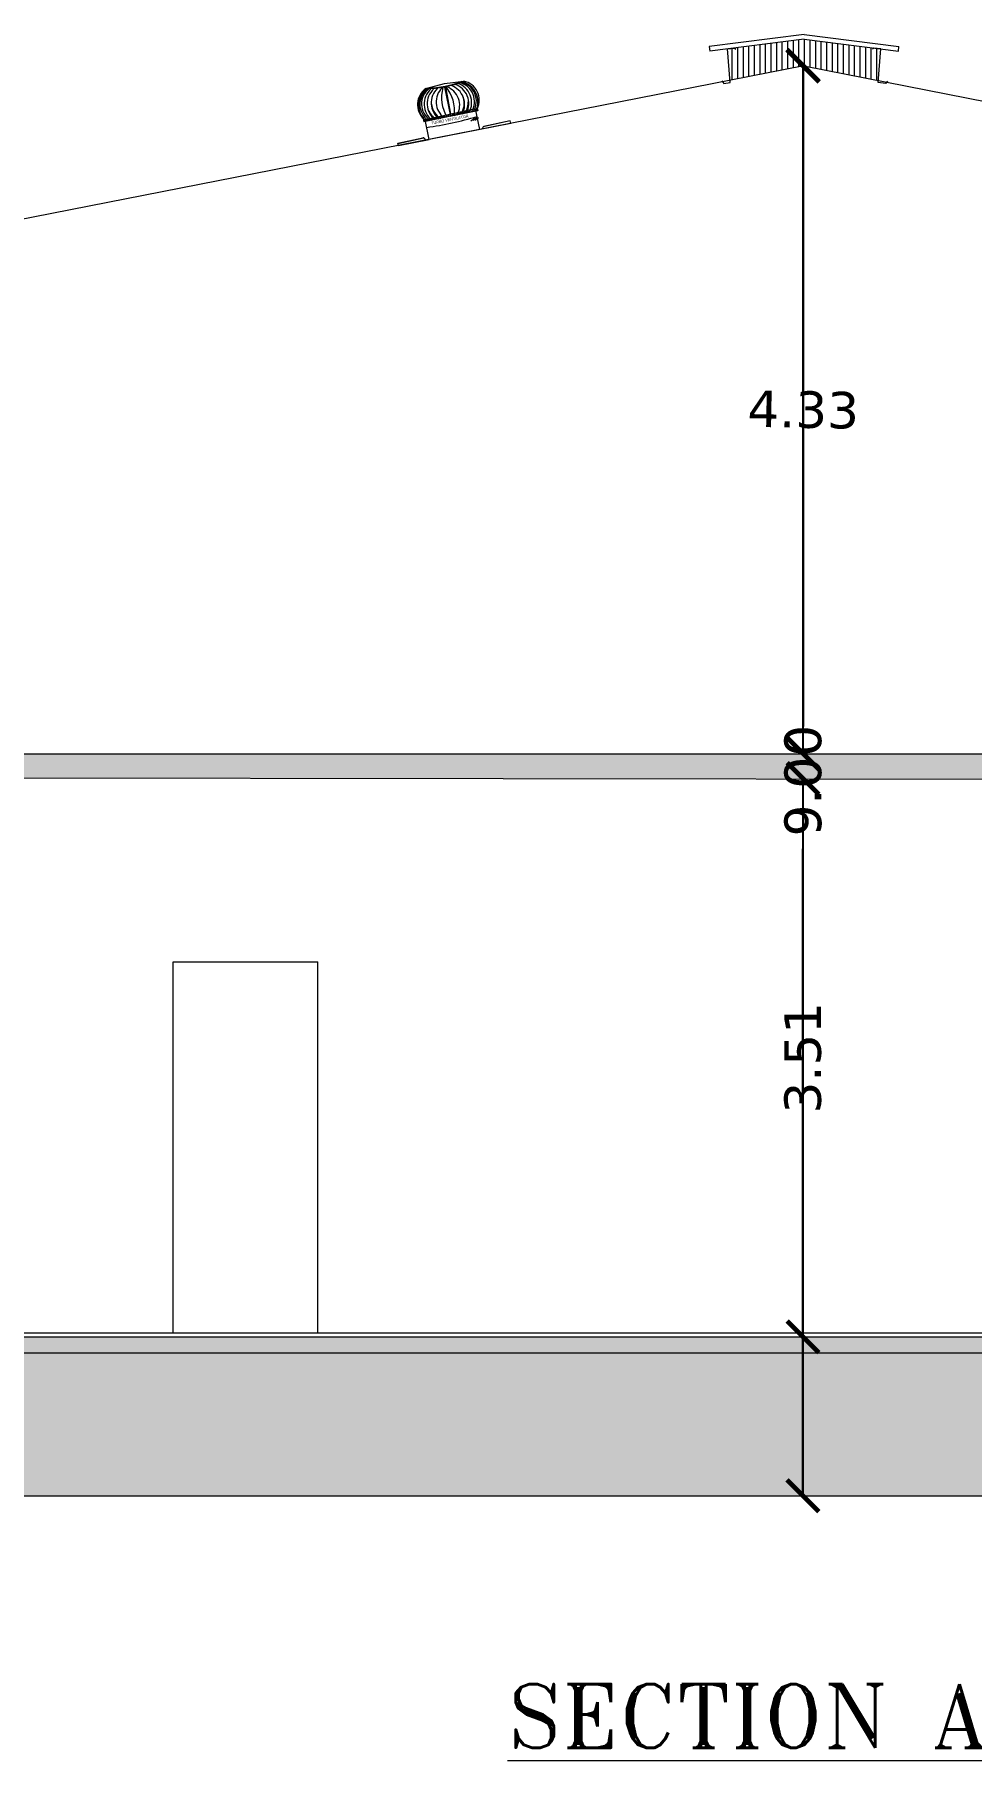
# Model space of a CAD drawing. Header units: metres. Extents: x 1610 to 5629, y 732 to 3974.
# Drawn here: x 1644.63 to 1650.53, y 901.11 to 911.97 of the extents above; entities that cross this region are included whole.
import ezdxf
from ezdxf.enums import TextEntityAlignment as Align

# ---------------------------------------------------------------- set-up
doc = ezdxf.new("R2010")
doc.units = ezdxf.units.M
doc.header["$MEASUREMENT"] = 0
doc.header["$PDMODE"] = 2
doc.header["$PDSIZE"] = 50
doc.layers.get('0').update_dxf_attribs({"lineweight": 0})
doc.layers.get('Defpoints').update_dxf_attribs({"lineweight": 0})
for name, color, linetype in [('BLK_1_HT_OF_BLDG', 5, 'Continuous'), ('BLK_2_FLR_0_REGULAR_ROOM', 117, 'Continuous'), ('BLK_2_HT_OF_BLDG', 5, 'Continuous')]:
    doc.layers.add(name, color=color, linetype=linetype)
doc.styles.add('ROMAND', font='swissc.ttf')
doc.styles.get("Standard").update_dxf_attribs({"font": 'verdana.ttf', "height": 0.23})
doc.styles.add('STYLE2', font='romant.shx', dxfattribs={"width": 0.8, "height": 4})
doc.dimstyles.new('123', dxfattribs={"dimtxt": 0.3, "dimasz": 0.2, "dimexe": 0.18, "dimexo": 0.0625, "dimgap": 0.09, "dimtad": 0, "dimzin": 0, "dimdsep": 46, "dimtxsty": 'Standard', "dimblk": 'ARCHTICK', "dimcen": 0.09, "dimse1": 1, "dimse2": 1, "dimadec": 3, "dimazin": 0, "dimtfac": 1, "dimtofl": 0, "dimtmove": 0, "dimatfit": 3, "dimfxl": 0, "dimtolj": 1, "dimtzin": 0, "dimarcsym": 0})
doc.dimstyles.new('STANDARD$0', dxfattribs={"dimtxt": 0.23, "dimasz": 0.1, "dimexe": 2, "dimexo": 2, "dimgap": 0, "dimtad": 0, "dimzin": 0, "dimdsep": 46, "dimtxsty": 'Standard', "dimblk": 'OBLIQUE', "dimcen": -0.0625, "dimse1": 1, "dimse2": 1, "dimclrd": 7, "dimclre": 9, "dimclrt": 7, "dimadec": 0, "dimazin": 0, "dimtfac": 1, "dimtix": 1, "dimtofl": 0, "dimtmove": 2, "dimatfit": 3, "dimldrblk": 'OBLIQUE', "dimfxl": 0, "dimtolj": 1, "dimtzin": 0, "dimarcsym": 0})

# ---------------------------------------------------------------- blocks, each defined once
blk = doc.blocks.new('_Oblique')
at = {"color": 0, "linetype": 'ByBlock', "lineweight": -2}
blk.add_line((-0.5, -0.5), (0.5, 0.5), dxfattribs=at)
blk = doc.blocks.new('*D132')
at = {"color": 7, "lineweight": -2}
for p, q in [((1637.985, 911.773), (1637.985, 908.113)), ((1637.985, 903.774), (1637.985, 907.434))]:
    blk.add_line(p, q, dxfattribs=at)
at = {"layer": 'Defpoints', "color": 0}
for p in [(1649.469, 911.773), (1637.985, 903.774), (1637.985, 903.774)]:
    blk.add_point(p, dxfattribs=at)
at = {"color": 7, "lineweight": -2, "xscale": 0.1, "yscale": 0.1, "zscale": 0.1}
for p, rotation in [((1637.985, 911.773), 90), ((1637.985, 903.774), 270)]:
    blk.add_blockref('_Oblique', p, dxfattribs=dict(at, rotation=rotation))
at = {"color": 7, "insert": (1637.985, 907.773), "char_height": 0.23, "attachment_point": 5, "rotation": 90}
blk.add_mtext('\\A1;8.00', dxfattribs=at)
blk = doc.blocks.new('*D133')
at = {"color": 7, "lineweight": -2}
for p, q in [((1638.323, 911.773), (1638.323, 907.613)), ((1638.323, 902.774), (1638.323, 906.933))]:
    blk.add_line(p, q, dxfattribs=at)
at = {"layer": 'Defpoints', "color": 0}
for p in [(1649.469, 911.773), (1638.323, 902.774), (1649.469, 902.774)]:
    blk.add_point(p, dxfattribs=at)
at = {"color": 7, "lineweight": -2, "xscale": 0.1, "yscale": 0.1, "zscale": 0.1}
for p, rotation in [((1638.323, 911.773), 90), ((1638.323, 902.774), 270)]:
    blk.add_blockref('_Oblique', p, dxfattribs=dict(at, rotation=rotation))
at = {"color": 7, "insert": (1638.323, 907.273), "char_height": 0.23, "attachment_point": 5, "rotation": 90}
blk.add_mtext('\\A1;9.00', dxfattribs=at)
blk = doc.blocks.new('*D130')
at = {"layer": 'BLK_1_HT_OF_BLDG', "color": 7, "lineweight": -2}
for p, q in [((1649.469, 911.777), (1649.469, 907.615)), ((1649.469, 902.774), (1649.469, 906.935))]:
    blk.add_line(p, q, dxfattribs=at)
at = {"layer": 'Defpoints', "color": 0}
for p in [(1649.627, 911.777), (1649.469, 902.774), (1649.474, 902.774)]:
    blk.add_point(p, dxfattribs=at)
at = {"layer": 'BLK_1_HT_OF_BLDG', "color": 7, "lineweight": -2, "xscale": 0.1, "yscale": 0.1, "zscale": 0.1}
for p, rotation in [((1649.469, 911.777), 90), ((1649.469, 902.774), 270)]:
    blk.add_blockref('_Oblique', p, dxfattribs=dict(at, rotation=rotation))
at = {"layer": 'BLK_1_HT_OF_BLDG', "color": 7, "insert": (1649.469, 907.275), "char_height": 0.23, "attachment_point": 5, "rotation": 90}
blk.add_mtext('\\A1;9.00', dxfattribs=at)
blk = doc.blocks.new('_ArchTick')
at = {"color": 0, "linetype": 'ByBlock', "const_width": 0.15}
blk.add_lwpolyline([(-0.5, -0.5), (0.5, 0.5)], dxfattribs=at)
blk = doc.blocks.new('*D135')
at = {"layer": 'BLK_2_FLR_0_REGULAR_ROOM', "color": 0, "lineweight": -2, "ltscale": 400}
for p, q in [((1649.467, 907.288), (1649.467, 905.95)), ((1649.467, 903.774), (1649.467, 905.112))]:
    blk.add_line(p, q, dxfattribs=at)
at = {"layer": 'Defpoints', "color": 0, "ltscale": 400}
for p in [(1648.006, 907.288), (1648.006, 903.774), (1649.467, 903.774)]:
    blk.add_point(p, dxfattribs=at)
at = {"layer": 'BLK_2_FLR_0_REGULAR_ROOM', "color": 0, "lineweight": -2, "ltscale": 400, "xscale": 0.2, "yscale": 0.2, "zscale": 0.2}
for p, rotation in [((1649.467, 907.288), 90), ((1649.467, 903.774), 270)]:
    blk.add_blockref('_ArchTick', p, dxfattribs=dict(at, rotation=rotation))
at = {"layer": 'BLK_2_FLR_0_REGULAR_ROOM', "color": 0, "ltscale": 400, "insert": (1649.467, 905.531), "char_height": 0.23, "attachment_point": 5, "rotation": 90}
blk.add_mtext('\\A1;3.51', dxfattribs=at)
blk = doc.blocks.new('*D136')
at = {"layer": 'BLK_2_FLR_0_REGULAR_ROOM', "color": 0, "lineweight": -2, "ltscale": 400}
for p, q in [((1649.469, 911.773), (1649.469, 909.819)), ((1649.469, 907.444), (1649.469, 909.399))]:
    blk.add_line(p, q, dxfattribs=at)
at = {"layer": 'Defpoints', "color": 0, "ltscale": 400}
for p in [(1649.469, 911.773), (1647.237, 907.444), (1649.469, 907.444)]:
    blk.add_point(p, dxfattribs=at)
at = {"layer": 'BLK_2_FLR_0_REGULAR_ROOM', "color": 0, "lineweight": -2, "ltscale": 400, "xscale": 0.2, "yscale": 0.2, "zscale": 0.2}
for p, rotation in [((1649.469, 911.773), 90), ((1649.469, 907.444), 270)]:
    blk.add_blockref('_ArchTick', p, dxfattribs=dict(at, rotation=rotation))
at = {"layer": 'BLK_2_FLR_0_REGULAR_ROOM', "color": 0, "ltscale": 400, "insert": (1649.469, 909.609), "char_height": 0.23, "attachment_point": 5, "rotation": 359}
blk.add_mtext('\\A1;4.33', dxfattribs=at)
blk = doc.blocks.new('*D137')
at = {"layer": 'BLK_2_HT_OF_BLDG', "color": 0, "lineweight": -2}
for p, q in [((1649.467, 911.777), (1649.467, 907.705)), ((1649.467, 902.774), (1649.467, 906.845))]:
    blk.add_line(p, q, dxfattribs=at)
at = {"layer": 'Defpoints', "color": 0}
for p in [(1649.625, 911.777), (1649.467, 902.774), (1649.472, 902.774)]:
    blk.add_point(p, dxfattribs=at)
at = {"layer": 'BLK_2_HT_OF_BLDG', "color": 0, "lineweight": -2, "xscale": 0.2, "yscale": 0.2, "zscale": 0.2}
for p, rotation in [((1649.467, 911.777), 90), ((1649.467, 902.774), 270)]:
    blk.add_blockref('_ArchTick', p, dxfattribs=dict(at, rotation=rotation))
at = {"layer": 'BLK_2_HT_OF_BLDG', "color": 0, "insert": (1649.467, 907.275), "char_height": 0.23, "attachment_point": 5, "rotation": 90}
blk.add_mtext('\\A1;9.00', dxfattribs=at)

msp = doc.modelspace()

# ---------------------------------------------------------------- hatches: boundary and pattern name
h = msp.add_hatch()
h.set_pattern_fill('AR-CONC', scale=0.05, style=0)
h.set_pattern_definition([(50, (1639.4719, 907.2144), (0.35863, -0.031376), [0.0375, -0.4125]), (355, (1639.4719, 907.2144), (-0.069376, 0.376096), [0.03, -0.33]), (100.4514, (1639.50178, 907.21177), (0.2892547, 0.34472), [0.03187, -0.350571]), (46.1842, (1639.4719, 907.3144), (0.533621, -0.0827595), [0.05625, -0.61875]), (96.6356, (1639.51636, 907.3075), (0.467331, 0.487059), [0.047805, -0.525857]), (351.1842, (1639.4719, 907.3144), (0.467331, 0.48706), [0.045, -0.495]), (21, (1639.5219, 907.2894), (0.2984535, -0.2013094), [0.0375, -0.4125]), (326, (1639.5219, 907.2894), (0.121658, 0.362575), [0.03, -0.33]), (71.4514, (1639.54676, 907.2726), (0.4201113, 0.161265), [0.03187, -0.350571]), (37.5, (1639.47189, 907.21439), (0.0060799, 0.1664469), [0, -0.326, 0, -0.335, 0, -0.33125]), (7.5, (1639.47189, 907.21439), (0.1315348, 0.1972059), [0, -0.191, 0, -0.3185, 0, -0.12625]), (327.5, (1639.36039, 907.21439), (0.2669112, -0.0112774), [0, -0.125, 0, -0.39, 0, -0.5175]), (317.5, (1639.3104, 907.21439), (0.291593, 0.0500525), [0, -0.1625, 0, -0.259, 0, -0.3675])])
h.paths.add_polyline_path([(1659.472, 907.444), (1639.472, 907.444), (1639.472, 907.214), (1639.702, 907.214), (1639.702, 907.299), (1659.247, 907.274), (1659.247, 907.214), (1659.472, 907.214)])
h = msp.add_hatch()
h.set_pattern_fill('AR-CONC', scale=0.05, style=0)
h.set_pattern_definition([(50, (1639.4719, 903.54366), (0.35863, -0.031376), [0.0375, -0.4125]), (355, (1639.4719, 903.54366), (-0.069376, 0.376096), [0.03, -0.33]), (100.4514, (1639.50178, 903.54105), (0.2892547, 0.34472), [0.03187, -0.350571]), (46.1842, (1639.4719, 903.64366), (0.533621, -0.0827595), [0.05625, -0.61875]), (96.6356, (1639.51636, 903.63677), (0.467331, 0.487059), [0.047805, -0.525857]), (351.1842, (1639.4719, 903.64366), (0.467331, 0.48706), [0.045, -0.495]), (21, (1639.5219, 903.61866), (0.2984535, -0.2013094), [0.0375, -0.4125]), (326, (1639.5219, 903.61866), (0.121658, 0.362575), [0.03, -0.33]), (71.4514, (1639.54676, 903.6019), (0.4201113, 0.161265), [0.03187, -0.350571]), (37.5, (1639.47189, 903.54366), (0.0060799, 0.1664469), [0, -0.326, 0, -0.335, 0, -0.33125]), (7.5, (1639.47189, 903.54366), (0.1315348, 0.1972059), [0, -0.191, 0, -0.3185, 0, -0.12625]), (327.5, (1639.36039, 903.54366), (0.2669112, -0.0112774), [0, -0.125, 0, -0.39, 0, -0.5175]), (317.5, (1639.3104, 903.54366), (0.291593, 0.0500525), [0, -0.1625, 0, -0.259, 0, -0.3675])])
h.paths.add_polyline_path([(1659.472, 903.774), (1639.472, 903.774), (1639.472, 903.544), (1639.702, 903.544), (1639.702, 903.674), (1659.247, 903.674), (1659.247, 903.544), (1659.472, 903.544)])
h = msp.add_hatch()
h.set_pattern_fill('AR-SAND', scale=0.2, style=0)
h.set_pattern_definition([(37.5, (1639.7019, 902.77366), (-0.0125987, 0.385365), [0, -0.304, 0, -0.34, 0, -0.325]), (7.5, (1639.7019, 902.77366), (0.353955, 0.564429), [0, -0.164, 0, -0.274, 0, -0.105]), (327.5, (1639.4559, 902.77366), (0.6228284, 0.001132), [0, -0.1, 0, -0.36, 0, -0.47]), (317.5, (1639.4559, 902.77366), (0.601225, 0.175535), [0, -0.05, 0, -0.236, 0, -0.27])])
h.paths.add_polyline_path([(1639.702, 903.674), (1639.702, 902.853, -0.119025), (1639.789, 902.774), (1659.149, 902.774, -0.131883), (1659.247, 902.859), (1659.247, 903.674)])

# ---------------------------------------------------------------- linework, layer by layer
at = {"color": 7}
for p, q in [((1649.474, 911.971), (1648.877, 911.895)), ((1649.474, 911.943), (1648.88, 911.867)), ((1649.474, 911.971), (1650.071, 911.895)), ((1649.474, 911.943), (1650.068, 911.867)), ((1648.877, 911.895), (1648.88, 911.867)), ((1648.991, 911.881), (1649.035, 911.886)), ((1649.008, 911.669), (1648.991, 911.881)), ((1649.035, 911.886), (1649.044, 911.879)), ((1649.913, 911.886), (1649.904, 911.879)), ((1649.957, 911.881), (1649.913, 911.886)), ((1649.94, 911.67), (1649.957, 911.881)), ((1650.068, 911.867), (1650.071, 911.895)), ((1649.472, 911.774), (1639.61, 909.837)), ((1649.472, 911.774), (1659.334, 909.837)), ((1649.472, 911.774), (1659.334, 909.837)), ((1648.956, 911.679, -68.434), (1648.969, 911.664)), ((1648.969, 911.664), (1649.008, 911.669)), ((1649.986, 911.664, 0), (1649.94, 911.67, 0)), ((1649.999, 911.678, -68.434), (1649.986, 911.664, 0)), ((1639.472, 907.444), (1659.472, 907.444)), ((1639.472, 907.444), (1659.472, 907.444)), ((1639.702, 907.299), (1659.247, 907.274)), ((1645.502, 903.799), (1645.502, 906.135)), ((1645.502, 906.135), (1646.412, 906.135)), ((1646.412, 903.799), (1646.412, 906.135)), ((1639.472, 903.774), (1659.472, 903.774)), ((1639.702, 903.799), (1659.247, 903.799)), ((1639.702, 903.674), (1659.247, 903.674)), ((1639.472, 902.774), (1659.472, 902.774))]:
    msp.add_line(p, q, dxfattribs=at)
at = {"color": 7, "linetype": 'Continuous'}
for p, q in [((1649.162, 911.713), (1649.162, 911.903)), ((1649.197, 911.72), (1649.197, 911.907)), ((1649.232, 911.727), (1649.232, 911.912)), ((1649.267, 911.733), (1649.267, 911.916)), ((1649.302, 911.74), (1649.302, 911.921)), ((1649.337, 911.747), (1649.337, 911.925)), ((1649.372, 911.754), (1649.372, 911.93)), ((1649.407, 911.761), (1649.407, 911.934)), ((1649.442, 911.768), (1649.442, 911.939)), ((1649.477, 911.773), (1649.477, 911.942)), ((1649.512, 911.766), (1649.512, 911.938)), ((1649.547, 911.759), (1649.547, 911.934)), ((1649.582, 911.752), (1649.582, 911.929)), ((1649.617, 911.745), (1649.617, 911.925)), ((1649.652, 911.738), (1649.652, 911.92)), ((1649.687, 911.731), (1649.687, 911.916)), ((1649.722, 911.725), (1649.722, 911.911)), ((1649.757, 911.718), (1649.757, 911.907)), ((1649.792, 911.711), (1649.792, 911.902)), ((1649.022, 911.685), (1649.022, 911.885)), ((1649.057, 911.692), (1649.057, 911.889)), ((1649.092, 911.699), (1649.092, 911.894)), ((1649.127, 911.706), (1649.127, 911.898)), ((1649.827, 911.704), (1649.827, 911.898)), ((1649.862, 911.697), (1649.862, 911.893)), ((1649.897, 911.69), (1649.897, 911.889)), ((1649.932, 911.683), (1649.932, 911.884))]:
    msp.add_line(p, q, dxfattribs=at)
at = {"color": 7, "extrusion": (-2.52747e-08, 1.28725e-07, 1)}
for p, q in [((1647.093, 911.631, 0), (1647.211, 911.664, 0)), ((1647.21, 911.639, 0), (1647.249, 911.457, 0)), ((1647.211, 911.664, 0), (1647.332, 911.678, 0)), ((1647.217, 911.643, 0), (1647.25, 911.459, 0)), ((1647.418, 911.493, 0), (1647.081, 911.421, 0)), ((1647.42, 911.49, 0), (1647.083, 911.424, 0)), ((1647.405, 911.504, 0), (1647.088, 911.435, 0)), ((1647.249, 911.457, 0), (1647.274, 911.475, 0)), ((1647.273, 911.462, 0), (1647.298, 911.481, 0)), ((1647.291, 911.466, 0), (1647.321, 911.486, 0)), ((1647.323, 911.473, 0), (1647.349, 911.492, 0)), ((1647.348, 911.478, 0), (1647.373, 911.497, 0)), ((1647.433, 911.373), (1647.405, 911.504, 0)), ((1647.417, 911.506, 0), (1647.42, 911.49, 0)), ((1647.106, 911.426, 0), (1647.078, 911.433, 0)), ((1647.078, 911.433, 0), (1647.081, 911.421, 0)), ((1647.083, 911.424, 0), (1647.079, 911.44, 0)), ((1647.114, 911.311), (1647.088, 911.435, 0)), ((1647.118, 911.429, 0), (1647.092, 911.436, 0)), ((1647.132, 911.432, 0), (1647.105, 911.439, 0)), ((1647.15, 911.436, 0), (1647.12, 911.442, 0)), ((1647.171, 911.442, 0), (1647.144, 911.447, 0)), ((1647.204, 911.448, 0), (1647.171, 911.454, 0)), ((1647.224, 911.452, 0), (1647.195, 911.458, 0)), ((1647.249, 911.457, 0), (1647.219, 911.464, 0)), ((1647.627, 911.411), (1647.433, 911.373)), ((1647.624, 911.427, 0), (1647.454, 911.391, 0)), ((1647.623, 911.428, 0), (1647.459, 911.393, 0)), ((1647.627, 911.411), (1647.623, 911.428, 0)), ((1646.917, 911.287, 0), (1647.073, 911.321, 0)), ((1646.921, 911.273), (1646.917, 911.287, 0)), ((1646.918, 911.286, 0), (1647.079, 911.321, 0)), ((1646.921, 911.273), (1647.114, 911.311))]:
    msp.add_line(p, q, dxfattribs=at)
at = {"color": 7, "extrusion": (-4.08961e-06, -5.94148e-07, 1)}
for p, q in [((1647.627, 911.411), (1646.921, 911.273)), ((1647.376, 911.428, 0), (1647.399, 911.445, 0)), ((1647.39, 911.431, 0), (1647.411, 911.448, 0)), ((1647.402, 911.433, 0), (1647.425, 911.45, 0))]:
    msp.add_line(p, q, dxfattribs=at)
at = {"color": 7, "extrusion": (-2.52747e-08, 1.28725e-07, 1)}
for centre, radius, start, end in [((1647.162, 911.53, 0), 0.122, 123.9946, 227.5766), ((1647.178, 911.527, 0), 0.131, 127.2719, 228.1617), ((1647.177, 911.532, 0), 0.122, 125.5626, 235.0948), ((1647.188, 911.535, 0), 0.122, 127.7482, 235.5723), ((1647.21, 911.533, 0), 0.128, 132.5128, 232.4479), ((1647.09, 912.282, 0), 0.651, 270.2927, 291.8289), ((1647.228, 911.535, 0), 0.127, 132.7885, 231.9601), ((1647.09, 912.282, 0), 0.647, 271.3771, 290.7445), ((1647.254, 911.541, 0), 0.127, 134.3855, 231.9601), ((1647.282, 911.547, 0), 0.124, 134.49, 233.1481), ((1647.437, 911.575, 0), 0.245, 165.3509, 210.3196), ((1647.029, 911.488, 0), 0.245, 353.9609, 38.9297), ((1647.182, 911.526, 0), 0.124, 331.1325, 69.7906), ((1647.21, 911.531, 0), 0.127, 332.3205, 69.8951), ((1647.236, 911.537, 0), 0.127, 332.3205, 71.4921), ((1647.253, 911.542, 0), 0.128, 331.8327, 71.7677), ((1647.277, 911.55, 0), 0.122, 327.6288, 75.4529), ((1647.218, 911.54, 0), 0.117, 323.2955, 18.0084), ((1647.289, 911.552, 0), 0.122, 328.1063, 77.6385), ((1647.29, 911.547, 0), 0.131, 335.0394, 75.9292), ((1647.307, 911.558, 0), 0.122, 334.545, 78.127), ((1647.267, 911.575, 0), 0.177, 205.9417, 231.2652), ((1647.244, 911.546, 0), 0.117, 186.2721, 240.9851), ((1647.184, 911.557, 0), 0.177, 333.0154, 358.3389), ((1646.779, 913.639, 0), 2.275, 278.0572, 286.2427), ((1647.462, 911.38, 0), 0.0129, 101.9798, 197.3592), ((1647.076, 911.308, 0), 0.0129, 348.2349, 102.3008)]:
    msp.add_arc(centre, radius, start, end, dxfattribs=at)

# ---------------------------------------------------------------- texts
at = {"color": 7, "extrusion": (-2.52747e-08, 1.28725e-07, 1), "style": 'ROMAND'}
msp.add_text('TURBO VENTILATOR', height=0.01732, rotation=11.3116, dxfattribs=at).set_placement((1647.129, 911.404, 0))
at = {"color": 7, "style": 'STYLE2'}
msp.add_text('%%USECTION AT AA', height=0.4, dxfattribs=at).set_placement((1649.767, 901.188), align=Align.CENTER)

# ---------------------------------------------------------------- dimensions: what is measured, and where the dimension line sits
for base, p2, picture, middle in [((1637.985, 903.774), (1637.985, 903.774), '*D132', (1637.985, 907.773)), ((1638.323, 902.774), (1649.469, 902.774), '*D133', (1638.323, 907.273))]:
    dim = msp.add_linear_dim(base=base, p1=(1649.469, 911.773), p2=p2, angle=90, dimstyle='STANDARD$0')
    dim.commit()
    dim.dimension.update_dxf_attribs({"geometry": picture, "text_midpoint": middle})
at = {"layer": 'BLK_1_HT_OF_BLDG'}
dim = msp.add_linear_dim(base=(1649.469, 902.774), p1=(1649.627, 911.777), p2=(1649.474, 902.774), angle=90, dimstyle='STANDARD$0', dxfattribs=at)
dim.commit()
dim.dimension.update_dxf_attribs({"geometry": '*D130', "text_midpoint": (1649.469, 907.275)})
at = {"layer": 'BLK_2_FLR_0_REGULAR_ROOM', "color": 2, "ltscale": 400}
dim = msp.add_linear_dim(base=(1649.469, 907.444), p1=(1649.469, 911.773), p2=(1647.237, 907.444), angle=90, dimstyle='123', dxfattribs=at)
dim.commit()
dim.dimension.update_dxf_attribs({"geometry": '*D136', "text_midpoint": (1649.469, 909.609), "text_rotation": 359})
dim = msp.add_linear_dim(base=(1649.467, 903.774), p1=(1648.006, 907.288), p2=(1648.006, 903.774), angle=90, dimstyle='123', dxfattribs=at)
dim.commit()
dim.dimension.update_dxf_attribs({"geometry": '*D135', "text_midpoint": (1649.467, 905.531)})
at = {"layer": 'BLK_2_HT_OF_BLDG'}
dim = msp.add_linear_dim(base=(1649.467, 902.774), p1=(1649.625, 911.777), p2=(1649.472, 902.774), angle=90, dimstyle='123', dxfattribs=at)
dim.commit()
dim.dimension.update_dxf_attribs({"geometry": '*D137', "text_midpoint": (1649.467, 907.275)})

doc.saveas('drawing.dxf')
